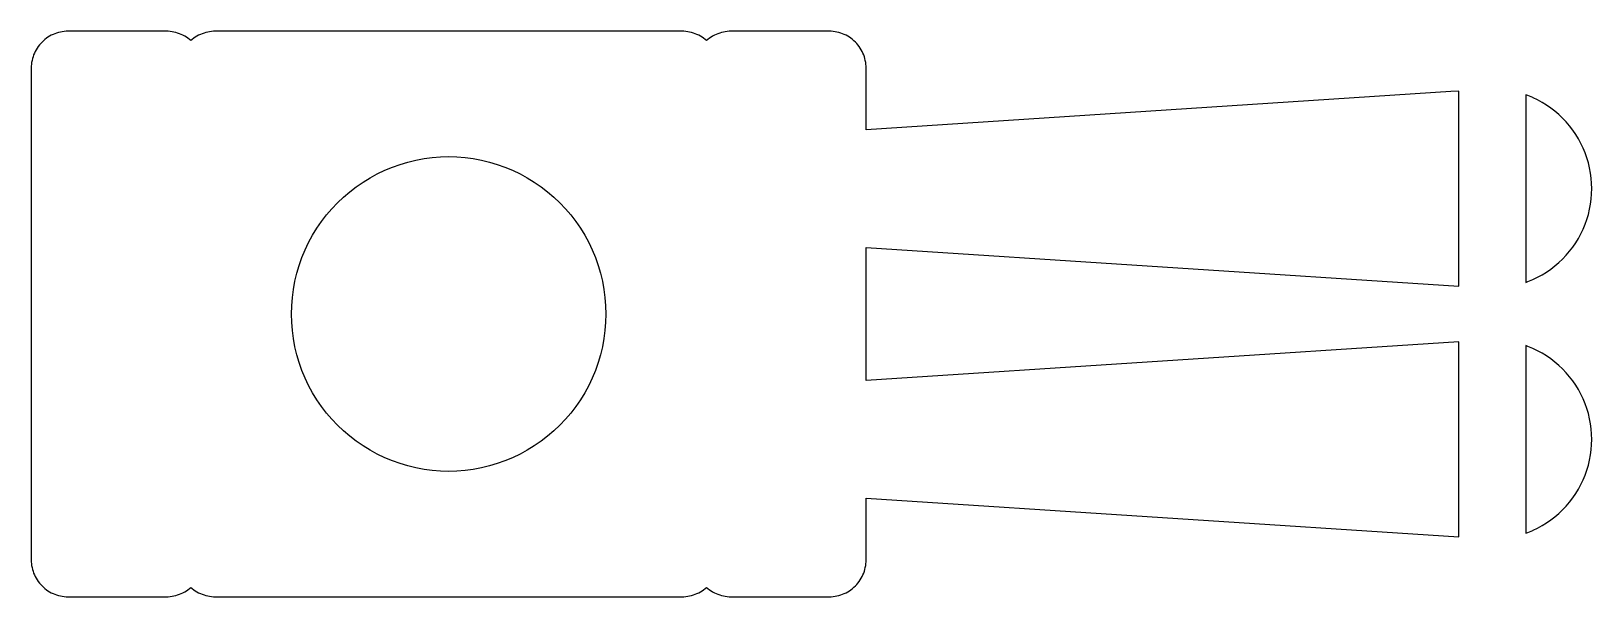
# Model space of a CAD drawing. Header units: metres. Extents: x -34 to 93, y -23 to 23.
import ezdxf

# ---------------------------------------------------------------- set-up
doc = ezdxf.new("R2010")
doc.units = ezdxf.units.M

msp = doc.modelspace()

# ---------------------------------------------------------------- linework, layer by layer
for p, q in [((-31.7765, 22.8978), (-31.927, 22.8532)), ((-31.6237, 22.9344), (-31.7765, 22.8978)), ((-31.4693, 22.9631), (-31.6237, 22.9344)), ((-31.3136, 22.9836), (-31.4693, 22.9631)), ((-31.157, 22.9959), (-31.3136, 22.9836)), ((-31, 23), (-31.157, 22.9959)), ((-23, 23), (-31, 23)), ((-22.843, 22.9959), (-23, 23)), ((-22.6864, 22.9836), (-22.843, 22.9959)), ((-22.5307, 22.9631), (-22.6864, 22.9836)), ((-22.3763, 22.9344), (-22.5307, 22.9631)), ((-22.2235, 22.8978), (-22.3763, 22.9344)), ((-22.073, 22.8532), (-22.2235, 22.8978)), ((-19.7765, 22.8978), (-19.927, 22.8532)), ((-19.6237, 22.9344), (-19.7765, 22.8978)), ((-19.4693, 22.9631), (-19.6237, 22.9344)), ((-19.3136, 22.9836), (-19.4693, 22.9631)), ((-19.157, 22.9959), (-19.3136, 22.9836)), ((-19, 23), (-19.157, 22.9959)), ((19, 23), (-19, 23)), ((19.157, 22.9959), (19, 23)), ((19.3136, 22.9836), (19.157, 22.9959)), ((19.4693, 22.9631), (19.3136, 22.9836)), ((19.6237, 22.9344), (19.4693, 22.9631)), ((19.7765, 22.8978), (19.6237, 22.9344)), ((19.927, 22.8532), (19.7765, 22.8978)), ((22.2235, 22.8978), (22.073, 22.8532)), ((22.3763, 22.9344), (22.2235, 22.8978)), ((22.5307, 22.9631), (22.3763, 22.9344)), ((22.6864, 22.9836), (22.5307, 22.9631)), ((22.843, 22.9959), (22.6864, 22.9836)), ((23, 23), (22.843, 22.9959)), ((31, 23), (23, 23)), ((31.157, 22.9959), (31, 23)), ((31.3136, 22.9836), (31.157, 22.9959)), ((31.4693, 22.9631), (31.3136, 22.9836)), ((31.6237, 22.9344), (31.4693, 22.9631)), ((31.7765, 22.8978), (31.6237, 22.9344)), ((31.927, 22.8532), (31.7765, 22.8978)), ((-33.516, 21.6339), (-33.5981, 21.5)), ((-33.427, 21.7634), (-33.516, 21.6339)), ((-33.3314, 21.888), (-33.427, 21.7634)), ((-33.2294, 22.0074), (-33.3314, 21.888)), ((-33.1213, 22.1213), (-33.2294, 22.0074)), ((-33.0074, 22.2294), (-33.1213, 22.1213)), ((-32.888, 22.3314), (-33.0074, 22.2294)), ((-32.7634, 22.427), (-32.888, 22.3314)), ((-32.6339, 22.516), (-32.7634, 22.427)), ((-32.5, 22.5981), (-32.6339, 22.516)), ((-32.362, 22.673), (-32.5, 22.5981)), ((-32.2202, 22.7406), (-32.362, 22.673)), ((-32.0751, 22.8007), (-32.2202, 22.7406)), ((-31.927, 22.8532), (-32.0751, 22.8007)), ((-21.9249, 22.8007), (-22.073, 22.8532)), ((-21.7798, 22.7406), (-21.9249, 22.8007)), ((-21.638, 22.673), (-21.7798, 22.7406)), ((-21.5, 22.5981), (-21.638, 22.673)), ((-21.3661, 22.516), (-21.5, 22.5981)), ((-21.2366, 22.427), (-21.3661, 22.516)), ((-21.112, 22.3314), (-21.2366, 22.427)), ((-21, 22.2357), (-21.112, 22.3314)), ((-20.888, 22.3314), (-21, 22.2357)), ((-20.7634, 22.427), (-20.888, 22.3314)), ((-20.6339, 22.516), (-20.7634, 22.427)), ((-20.5, 22.5981), (-20.6339, 22.516)), ((-20.362, 22.673), (-20.5, 22.5981)), ((-20.2202, 22.7406), (-20.362, 22.673)), ((-20.0751, 22.8007), (-20.2202, 22.7406)), ((-19.927, 22.8532), (-20.0751, 22.8007)), ((20.0751, 22.8007), (19.927, 22.8532)), ((20.2202, 22.7406), (20.0751, 22.8007)), ((20.362, 22.673), (20.2202, 22.7406)), ((20.5, 22.5981), (20.362, 22.673)), ((20.6339, 22.516), (20.5, 22.5981)), ((20.7634, 22.427), (20.6339, 22.516)), ((20.888, 22.3314), (20.7634, 22.427)), ((21, 22.2357), (20.888, 22.3314)), ((21.112, 22.3314), (21, 22.2357)), ((21.2366, 22.427), (21.112, 22.3314)), ((21.3661, 22.516), (21.2366, 22.427)), ((21.5, 22.5981), (21.3661, 22.516)), ((21.638, 22.673), (21.5, 22.5981)), ((21.7798, 22.7406), (21.638, 22.673)), ((21.9249, 22.8007), (21.7798, 22.7406)), ((22.073, 22.8532), (21.9249, 22.8007)), ((32.0751, 22.8007), (31.927, 22.8532)), ((32.2202, 22.7406), (32.0751, 22.8007)), ((32.362, 22.673), (32.2202, 22.7406)), ((32.5, 22.5981), (32.362, 22.673)), ((32.6339, 22.516), (32.5, 22.5981)), ((32.7634, 22.427), (32.6339, 22.516)), ((32.888, 22.3314), (32.7634, 22.427)), ((33.0074, 22.2294), (32.888, 22.3314)), ((33.1213, 22.1213), (33.0074, 22.2294)), ((33.2294, 22.0074), (33.1213, 22.1213)), ((33.3314, 21.888), (33.2294, 22.0074)), ((33.427, 21.7634), (33.3314, 21.888)), ((33.516, 21.6339), (33.427, 21.7634)), ((33.5981, 21.5), (33.516, 21.6339)), ((-33.9631, 20.4693), (-33.9836, 20.3136)), ((-33.9344, 20.6237), (-33.9631, 20.4693)), ((-33.8978, 20.7765), (-33.9344, 20.6237)), ((-33.8532, 20.927), (-33.8978, 20.7765)), ((-33.8007, 21.0751), (-33.8532, 20.927)), ((-33.7406, 21.2202), (-33.8007, 21.0751)), ((-33.673, 21.362), (-33.7406, 21.2202)), ((-33.5981, 21.5), (-33.673, 21.362)), ((33.673, 21.362), (33.5981, 21.5)), ((33.7406, 21.2202), (33.673, 21.362)), ((33.8007, 21.0751), (33.7406, 21.2202)), ((33.8532, 20.927), (33.8007, 21.0751)), ((33.8978, 20.7765), (33.8532, 20.927)), ((33.9344, 20.6237), (33.8978, 20.7765)), ((33.9631, 20.4693), (33.9344, 20.6237)), ((33.9836, 20.3136), (33.9631, 20.4693)), ((-33.9959, 20.157), (-34, 20)), ((-34, 20), (-34, -20)), ((-33.9836, 20.3136), (-33.9959, 20.157)), ((33.9959, 20.157), (33.9836, 20.3136)), ((34, 20), (33.9959, 20.157)), ((34, 14.9841), (34, 20)), ((81.625, 18.0961), (34, 14.9841)), ((82.282, 18.139), (81.625, 18.0961)), ((82.282, 2.26099), (82.282, 18.139)), ((87.9028, 17.762), (87.718, 17.8274)), ((87.718, 17.8274), (87.718, 2.57256)), ((88.2946, 17.5997), (87.9028, 17.762)), ((88.3137, 17.5906), (88.2946, 17.5997)), ((88.3335, 17.5812), (88.3137, 17.5906)), ((88.6773, 17.4172), (88.3335, 17.5812)), ((89.05, 17.2148), (88.6773, 17.4172)), ((89.4116, 16.9932), (89.05, 17.2148)), ((89.7611, 16.753), (89.4116, 16.9932)), ((90.0975, 16.4949), (89.7611, 16.753)), ((90.42, 16.2195), (90.0975, 16.4949)), ((90.7276, 15.9276), (90.42, 16.2195)), ((91.0195, 15.62), (90.7276, 15.9276)), ((91.2949, 15.2975), (91.0195, 15.62)), ((91.553, 14.9611), (91.2949, 15.2975)), ((91.7932, 14.6116), (91.553, 14.9611)), ((92.0148, 14.25), (91.7932, 14.6116)), ((92.2172, 13.8773), (92.0148, 14.25)), ((-2.00235, 12.6424), (-1.33795, 12.7299)), ((-1.33795, 12.7299), (-0.66989, 12.7825)), ((-0.66989, 12.7825), (0, 12.8)), ((0, 12.8), (0.66989, 12.7825)), ((0.66989, 12.7825), (1.33795, 12.7299)), ((1.33795, 12.7299), (2.00235, 12.6424)), ((92.3997, 13.4946), (92.2172, 13.8773)), ((92.562, 13.1028), (92.3997, 13.4946)), ((92.7036, 12.703), (92.562, 13.1028)), ((-5.81107, 11.4049), (-5.20622, 11.6934)), ((-5.20622, 11.6934), (-4.5871, 11.9498)), ((-4.5871, 11.9498), (-3.95541, 12.1735)), ((-3.95541, 12.1735), (-3.31287, 12.3638)), ((-3.31287, 12.3638), (-2.66125, 12.5203)), ((-2.66125, 12.5203), (-2.00235, 12.6424)), ((2.00235, 12.6424), (2.66125, 12.5203)), ((2.66125, 12.5203), (3.31287, 12.3638)), ((3.31287, 12.3638), (3.95541, 12.1735)), ((3.95541, 12.1735), (4.5871, 11.9498)), ((4.5871, 11.9498), (5.20622, 11.6934)), ((5.20622, 11.6934), (5.81107, 11.4049)), ((92.824, 12.2964), (92.7036, 12.703)), ((92.923, 11.8841), (92.824, 12.2964)), ((93.0003, 11.4671), (92.923, 11.8841)), ((93.0556, 11.0467), (93.0003, 11.4671)), ((-8.0553, 9.94746), (-7.52364, 10.3554)), ((-7.52364, 10.3554), (-6.97137, 10.735)), ((-6.97137, 10.735), (-6.39999, 11.0851)), ((-6.39999, 11.0851), (-5.81107, 11.4049)), ((5.81107, 11.4049), (6.39999, 11.0851)), ((6.39999, 11.0851), (6.97137, 10.735)), ((6.97137, 10.735), (7.52364, 10.3554)), ((7.52364, 10.3554), (8.0553, 9.94746)), ((93.0889, 10.6239), (93.0556, 11.0467)), ((93.1, 10.2), (93.0889, 10.6239)), ((93.0889, 9.77608), (93.1, 10.2)), ((-9.51224, 8.56487), (-9.05096, 9.05096)), ((-9.05096, 9.05096), (-8.56487, 9.51224)), ((-8.56487, 9.51224), (-8.0553, 9.94746)), ((8.0553, 9.94746), (8.56487, 9.51224)), ((8.56487, 9.51224), (9.05096, 9.05096)), ((9.05096, 9.05096), (9.51224, 8.56487)), ((92.923, 8.5159), (93.0003, 8.93288)), ((93.0003, 8.93288), (93.0556, 9.35332)), ((93.0556, 9.35332), (93.0889, 9.77608)), ((-10.3554, 7.52364), (-9.94746, 8.0553)), ((-9.94746, 8.0553), (-9.51224, 8.56487)), ((9.51224, 8.56487), (9.94746, 8.0553)), ((9.94746, 8.0553), (10.3554, 7.52364)), ((92.562, 7.29721), (92.7036, 7.69695)), ((92.7036, 7.69695), (92.824, 8.10356)), ((92.824, 8.10356), (92.923, 8.5159)), ((-11.4049, 5.81107), (-11.0851, 6.39999)), ((-11.0851, 6.39999), (-10.735, 6.97137)), ((-10.735, 6.97137), (-10.3554, 7.52364)), ((10.3554, 7.52364), (10.735, 6.97137)), ((10.735, 6.97137), (11.0851, 6.39999)), ((11.0851, 6.39999), (11.4049, 5.81107)), ((92.0148, 6.14999), (92.2172, 6.52267)), ((92.2172, 6.52267), (92.3997, 6.90543)), ((92.3997, 6.90543), (92.562, 7.29721)), ((-11.9498, 4.5871), (-11.6934, 5.20622)), ((-11.6934, 5.20622), (-11.4049, 5.81107)), ((11.4049, 5.81107), (11.6934, 5.20622)), ((11.6934, 5.20622), (11.9498, 4.5871)), ((34, -5.41588), (34, 5.41588)), ((34, 5.41588), (82.282, 2.26099)), ((91.0195, 4.78003), (91.2949, 5.10249)), ((91.2949, 5.10249), (91.553, 5.43893)), ((91.553, 5.43893), (91.7932, 5.78841)), ((91.7932, 5.78841), (92.0148, 6.14999)), ((-12.3638, 3.31287), (-12.1735, 3.95541)), ((-12.1735, 3.95541), (-11.9498, 4.5871)), ((11.9498, 4.5871), (12.1735, 3.95541)), ((12.1735, 3.95541), (12.3638, 3.31287)), ((89.7611, 3.64696), (90.0975, 3.90511)), ((90.0975, 3.90511), (90.42, 4.18053)), ((90.42, 4.18053), (90.7276, 4.47243)), ((90.7276, 4.47243), (91.0195, 4.78003)), ((-12.6424, 2.00235), (-12.5203, 2.66125)), ((-12.5203, 2.66125), (-12.3638, 3.31287)), ((12.3638, 3.31287), (12.5203, 2.66125)), ((12.5203, 2.66125), (12.6424, 2.00235)), ((87.718, 2.57256), (87.9028, 2.63799)), ((87.9028, 2.63799), (88.2946, 2.80028)), ((88.2946, 2.80028), (88.6773, 2.98285)), ((88.6773, 2.98285), (89.05, 3.18518)), ((89.05, 3.18518), (89.4116, 3.40677)), ((89.4116, 3.40677), (89.7611, 3.64696)), ((-12.7825, 0.66989), (-12.7299, 1.33795)), ((-12.7299, 1.33795), (-12.6424, 2.00235)), ((12.6424, 2.00235), (12.7299, 1.33795)), ((12.7299, 1.33795), (12.7825, 0.66989)), ((-12.8, 0), (-12.7825, 0.66989)), ((-12.7825, -0.66989), (-12.8, 0)), ((12.7825, 0.66989), (12.8, 0)), ((12.8, 0), (12.7825, -0.66989)), ((-12.7299, -1.33795), (-12.7825, -0.66989)), ((12.7825, -0.66989), (12.7299, -1.33795)), ((-12.6424, -2.00235), (-12.7299, -1.33795)), ((-12.5203, -2.66125), (-12.6424, -2.00235)), ((12.6424, -2.00235), (12.5203, -2.66125)), ((12.7299, -1.33795), (12.6424, -2.00235)), ((82.282, -2.26099), (34, -5.41588)), ((82.282, -18.139), (82.282, -2.26099)), ((-12.3638, -3.31287), (-12.5203, -2.66125)), ((-12.1735, -3.95541), (-12.3638, -3.31287)), ((12.3638, -3.31287), (12.1735, -3.95541)), ((12.5203, -2.66125), (12.3638, -3.31287)), ((87.9028, -2.63799), (87.718, -2.57256)), ((87.718, -2.57256), (87.718, -17.8274)), ((88.2946, -2.80028), (87.9028, -2.63799)), ((88.6773, -2.98285), (88.2946, -2.80028)), ((89.05, -3.18518), (88.6773, -2.98285)), ((89.4116, -3.40677), (89.05, -3.18518)), ((89.7611, -3.64696), (89.4116, -3.40677)), ((90.0975, -3.90511), (89.7611, -3.64696)), ((-11.9498, -4.5871), (-12.1735, -3.95541)), ((-11.6934, -5.20622), (-11.9498, -4.5871)), ((11.9498, -4.5871), (11.6934, -5.20622)), ((12.1735, -3.95541), (11.9498, -4.5871)), ((90.42, -4.18053), (90.0975, -3.90511)), ((90.7276, -4.47243), (90.42, -4.18053)), ((91.0195, -4.78003), (90.7276, -4.47243)), ((91.2949, -5.10249), (91.0195, -4.78003)), ((-11.4049, -5.81107), (-11.6934, -5.20622)), ((-11.0851, -6.39999), (-11.4049, -5.81107)), ((11.4049, -5.81107), (11.0851, -6.39999)), ((11.6934, -5.20622), (11.4049, -5.81107)), ((91.553, -5.43893), (91.2949, -5.10249)), ((91.7932, -5.78841), (91.553, -5.43893)), ((92.0148, -6.14999), (91.7932, -5.78841)), ((92.2172, -6.52267), (92.0148, -6.14999)), ((-10.735, -6.97137), (-11.0851, -6.39999)), ((-10.3554, -7.52364), (-10.735, -6.97137)), ((-9.94746, -8.0553), (-10.3554, -7.52364)), ((10.3554, -7.52364), (9.94746, -8.0553)), ((10.735, -6.97137), (10.3554, -7.52364)), ((11.0851, -6.39999), (10.735, -6.97137)), ((92.3997, -6.90543), (92.2172, -6.52267)), ((92.562, -7.29721), (92.3997, -6.90543)), ((92.7036, -7.69695), (92.562, -7.29721)), ((-9.51224, -8.56487), (-9.94746, -8.0553)), ((-9.05096, -9.05096), (-9.51224, -8.56487)), ((9.51224, -8.56487), (9.05096, -9.05096)), ((9.94746, -8.0553), (9.51224, -8.56487)), ((92.824, -8.10356), (92.7036, -7.69695)), ((92.923, -8.5159), (92.824, -8.10356)), ((93.0003, -8.93288), (92.923, -8.5159)), ((-8.56487, -9.51224), (-9.05096, -9.05096)), ((-8.0553, -9.94746), (-8.56487, -9.51224)), ((-7.52364, -10.3554), (-8.0553, -9.94746)), ((8.0553, -9.94746), (7.52364, -10.3554)), ((8.56487, -9.51224), (8.0553, -9.94746)), ((9.05096, -9.05096), (8.56487, -9.51224)), ((93.0556, -9.35332), (93.0003, -8.93288)), ((93.0889, -9.77608), (93.0556, -9.35332)), ((93.1, -10.2), (93.0889, -9.77608)), ((-6.97137, -10.735), (-7.52364, -10.3554)), ((-6.39999, -11.0851), (-6.97137, -10.735)), ((-5.81107, -11.4049), (-6.39999, -11.0851)), ((-5.20622, -11.6934), (-5.81107, -11.4049)), ((5.81107, -11.4049), (5.20622, -11.6934)), ((6.39999, -11.0851), (5.81107, -11.4049)), ((6.97137, -10.735), (6.39999, -11.0851)), ((7.52364, -10.3554), (6.97137, -10.735)), ((93.0003, -11.4671), (93.0556, -11.0467)), ((93.0556, -11.0467), (93.0889, -10.6239)), ((93.0889, -10.6239), (93.1, -10.2)), ((-4.5871, -11.9498), (-5.20622, -11.6934)), ((-3.95541, -12.1735), (-4.5871, -11.9498)), ((-3.31287, -12.3638), (-3.95541, -12.1735)), ((-2.66125, -12.5203), (-3.31287, -12.3638)), ((-2.00235, -12.6424), (-2.66125, -12.5203)), ((-1.33795, -12.7299), (-2.00235, -12.6424)), ((2.00235, -12.6424), (1.33795, -12.7299)), ((2.66125, -12.5203), (2.00235, -12.6424)), ((3.31287, -12.3638), (2.66125, -12.5203)), ((3.95541, -12.1735), (3.31287, -12.3638)), ((4.5871, -11.9498), (3.95541, -12.1735)), ((5.20622, -11.6934), (4.5871, -11.9498)), ((92.562, -13.1028), (92.7036, -12.703)), ((92.7036, -12.703), (92.824, -12.2964)), ((92.824, -12.2964), (92.923, -11.8841)), ((92.923, -11.8841), (93.0003, -11.4671)), ((-0.66989, -12.7825), (-1.33795, -12.7299)), ((0, -12.8), (-0.66989, -12.7825)), ((0.66989, -12.7825), (0, -12.8)), ((1.33795, -12.7299), (0.66989, -12.7825)), ((92.0148, -14.25), (92.2172, -13.8773)), ((92.2172, -13.8773), (92.3997, -13.4946)), ((92.3997, -13.4946), (92.562, -13.1028)), ((34, -20), (34, -14.9841)), ((34, -14.9841), (82.282, -18.139)), ((91.2949, -15.2975), (91.553, -14.9611)), ((91.553, -14.9611), (91.7932, -14.6116)), ((91.7932, -14.6116), (92.0148, -14.25)), ((89.7611, -16.753), (90.0975, -16.4949)), ((90.0975, -16.4949), (90.42, -16.2195)), ((90.42, -16.2195), (90.7276, -15.9276)), ((90.7276, -15.9276), (91.0195, -15.62)), ((91.0195, -15.62), (91.2949, -15.2975)), ((87.718, -17.8274), (87.9028, -17.762)), ((87.9028, -17.762), (88.1508, -17.6593)), ((88.1508, -17.6593), (88.2946, -17.5997)), ((88.2946, -17.5997), (88.3137, -17.5906)), ((88.3137, -17.5906), (88.3335, -17.5812)), ((88.3335, -17.5812), (88.6773, -17.4172)), ((88.6773, -17.4172), (89.05, -17.2148)), ((89.05, -17.2148), (89.4116, -16.9932)), ((89.4116, -16.9932), (89.7611, -16.753)), ((-34, -20), (-33.9959, -20.157)), ((-33.9959, -20.157), (-33.9836, -20.3136)), ((-33.9836, -20.3136), (-33.9631, -20.4693)), ((33.9631, -20.4693), (33.9836, -20.3136)), ((33.9836, -20.3136), (33.9959, -20.157)), ((33.9959, -20.157), (34, -20)), ((-33.9631, -20.4693), (-33.9344, -20.6237)), ((-33.9344, -20.6237), (-33.8978, -20.7765)), ((-33.8978, -20.7765), (-33.8532, -20.927)), ((-33.8532, -20.927), (-33.8007, -21.0751)), ((-33.8007, -21.0751), (-33.7406, -21.2202)), ((-33.7406, -21.2202), (-33.673, -21.362)), ((-33.673, -21.362), (-33.5981, -21.5)), ((-33.5981, -21.5), (-33.516, -21.6339)), ((33.516, -21.6339), (33.5981, -21.5)), ((33.5981, -21.5), (33.673, -21.362)), ((33.673, -21.362), (33.7406, -21.2202)), ((33.7406, -21.2202), (33.8007, -21.0751)), ((33.8007, -21.0751), (33.8532, -20.927)), ((33.8532, -20.927), (33.8978, -20.7765)), ((33.8978, -20.7765), (33.9344, -20.6237)), ((33.9344, -20.6237), (33.9631, -20.4693)), ((-33.516, -21.6339), (-33.427, -21.7634)), ((-33.427, -21.7634), (-33.3314, -21.888)), ((-33.3314, -21.888), (-33.2294, -22.0074)), ((-33.2294, -22.0074), (-33.1213, -22.1213)), ((-33.1213, -22.1213), (-33.0074, -22.2294)), ((-33.0074, -22.2294), (-32.888, -22.3314)), ((-32.888, -22.3314), (-32.7634, -22.427)), ((-32.7634, -22.427), (-32.6339, -22.516)), ((-32.6339, -22.516), (-32.5, -22.5981)), ((-32.5, -22.5981), (-32.362, -22.673)), ((-32.362, -22.673), (-32.2202, -22.7406)), ((-32.2202, -22.7406), (-32.0751, -22.8007)), ((-32.0751, -22.8007), (-31.927, -22.8532)), ((-31.927, -22.8532), (-31.7765, -22.8978)), ((-22.2235, -22.8978), (-22.073, -22.8532)), ((-22.073, -22.8532), (-21.9249, -22.8007)), ((-21.9249, -22.8007), (-21.7798, -22.7406)), ((-21.7798, -22.7406), (-21.638, -22.673)), ((-21.638, -22.673), (-21.5, -22.5981)), ((-21.5, -22.5981), (-21.3661, -22.516)), ((-21.3661, -22.516), (-21.2366, -22.427)), ((-21.2366, -22.427), (-21.112, -22.3314)), ((-21.112, -22.3314), (-21, -22.2357)), ((-21, -22.2357), (-20.888, -22.3314)), ((-20.888, -22.3314), (-20.7634, -22.427)), ((-20.7634, -22.427), (-20.6339, -22.516)), ((-20.6339, -22.516), (-20.5, -22.5981)), ((-20.5, -22.5981), (-20.362, -22.673)), ((-20.362, -22.673), (-20.2202, -22.7406)), ((-20.2202, -22.7406), (-20.0751, -22.8007)), ((-20.0751, -22.8007), (-19.927, -22.8532)), ((-19.927, -22.8532), (-19.7765, -22.8978)), ((19.7765, -22.8978), (19.927, -22.8532)), ((19.927, -22.8532), (20.0751, -22.8007)), ((20.0751, -22.8007), (20.2202, -22.7406)), ((20.2202, -22.7406), (20.362, -22.673)), ((20.362, -22.673), (20.5, -22.5981)), ((20.5, -22.5981), (20.6339, -22.516)), ((20.6339, -22.516), (20.7634, -22.427)), ((20.7634, -22.427), (20.888, -22.3314)), ((20.888, -22.3314), (21, -22.2357)), ((21, -22.2357), (21.112, -22.3314)), ((21.112, -22.3314), (21.2366, -22.427)), ((21.2366, -22.427), (21.3661, -22.516)), ((21.3661, -22.516), (21.5, -22.5981)), ((21.5, -22.5981), (21.638, -22.673)), ((21.638, -22.673), (21.7798, -22.7406)), ((21.7798, -22.7406), (21.9249, -22.8007)), ((21.9249, -22.8007), (22.073, -22.8532)), ((22.073, -22.8532), (22.2235, -22.8978)), ((31.7765, -22.8978), (31.927, -22.8532)), ((31.927, -22.8532), (32.0751, -22.8007)), ((32.0751, -22.8007), (32.2202, -22.7406)), ((32.2202, -22.7406), (32.362, -22.673)), ((32.362, -22.673), (32.5, -22.5981)), ((32.5, -22.5981), (32.6339, -22.516)), ((32.6339, -22.516), (32.7634, -22.427)), ((32.7634, -22.427), (32.888, -22.3314)), ((32.888, -22.3314), (33.0074, -22.2294)), ((33.0074, -22.2294), (33.1213, -22.1213)), ((33.1213, -22.1213), (33.2294, -22.0074)), ((33.2294, -22.0074), (33.3314, -21.888)), ((33.3314, -21.888), (33.427, -21.7634)), ((33.427, -21.7634), (33.516, -21.6339)), ((-31.7765, -22.8978), (-31.6237, -22.9344)), ((-31.6237, -22.9344), (-31.4693, -22.9631)), ((-31.4693, -22.9631), (-31.3136, -22.9836)), ((-31.3136, -22.9836), (-31.157, -22.9959)), ((-31.157, -22.9959), (-31, -23)), ((-31, -23), (-23, -23)), ((-23, -23), (-22.843, -22.9959)), ((-22.843, -22.9959), (-22.6864, -22.9836)), ((-22.6864, -22.9836), (-22.5307, -22.9631)), ((-22.5307, -22.9631), (-22.3763, -22.9344)), ((-22.3763, -22.9344), (-22.2235, -22.8978)), ((-19.7765, -22.8978), (-19.6237, -22.9344)), ((-19.6237, -22.9344), (-19.4693, -22.9631)), ((-19.4693, -22.9631), (-19.3136, -22.9836)), ((-19.3136, -22.9836), (-19.157, -22.9959)), ((-19.157, -22.9959), (-19, -23)), ((-19, -23), (19, -23)), ((19, -23), (19.157, -22.9959)), ((19.157, -22.9959), (19.3136, -22.9836)), ((19.3136, -22.9836), (19.4693, -22.9631)), ((19.4693, -22.9631), (19.6237, -22.9344)), ((19.6237, -22.9344), (19.7765, -22.8978)), ((22.2235, -22.8978), (22.3763, -22.9344)), ((22.3763, -22.9344), (22.5307, -22.9631)), ((22.5307, -22.9631), (22.6864, -22.9836)), ((22.6864, -22.9836), (22.843, -22.9959)), ((22.843, -22.9959), (23, -23)), ((23, -23), (31, -23)), ((31, -23), (31.157, -22.9959)), ((31.157, -22.9959), (31.3136, -22.9836)), ((31.3136, -22.9836), (31.4693, -22.9631)), ((31.4693, -22.9631), (31.6237, -22.9344)), ((31.6237, -22.9344), (31.7765, -22.8978))]:
    msp.add_line(p, q)

doc.saveas('drawing.dxf')
